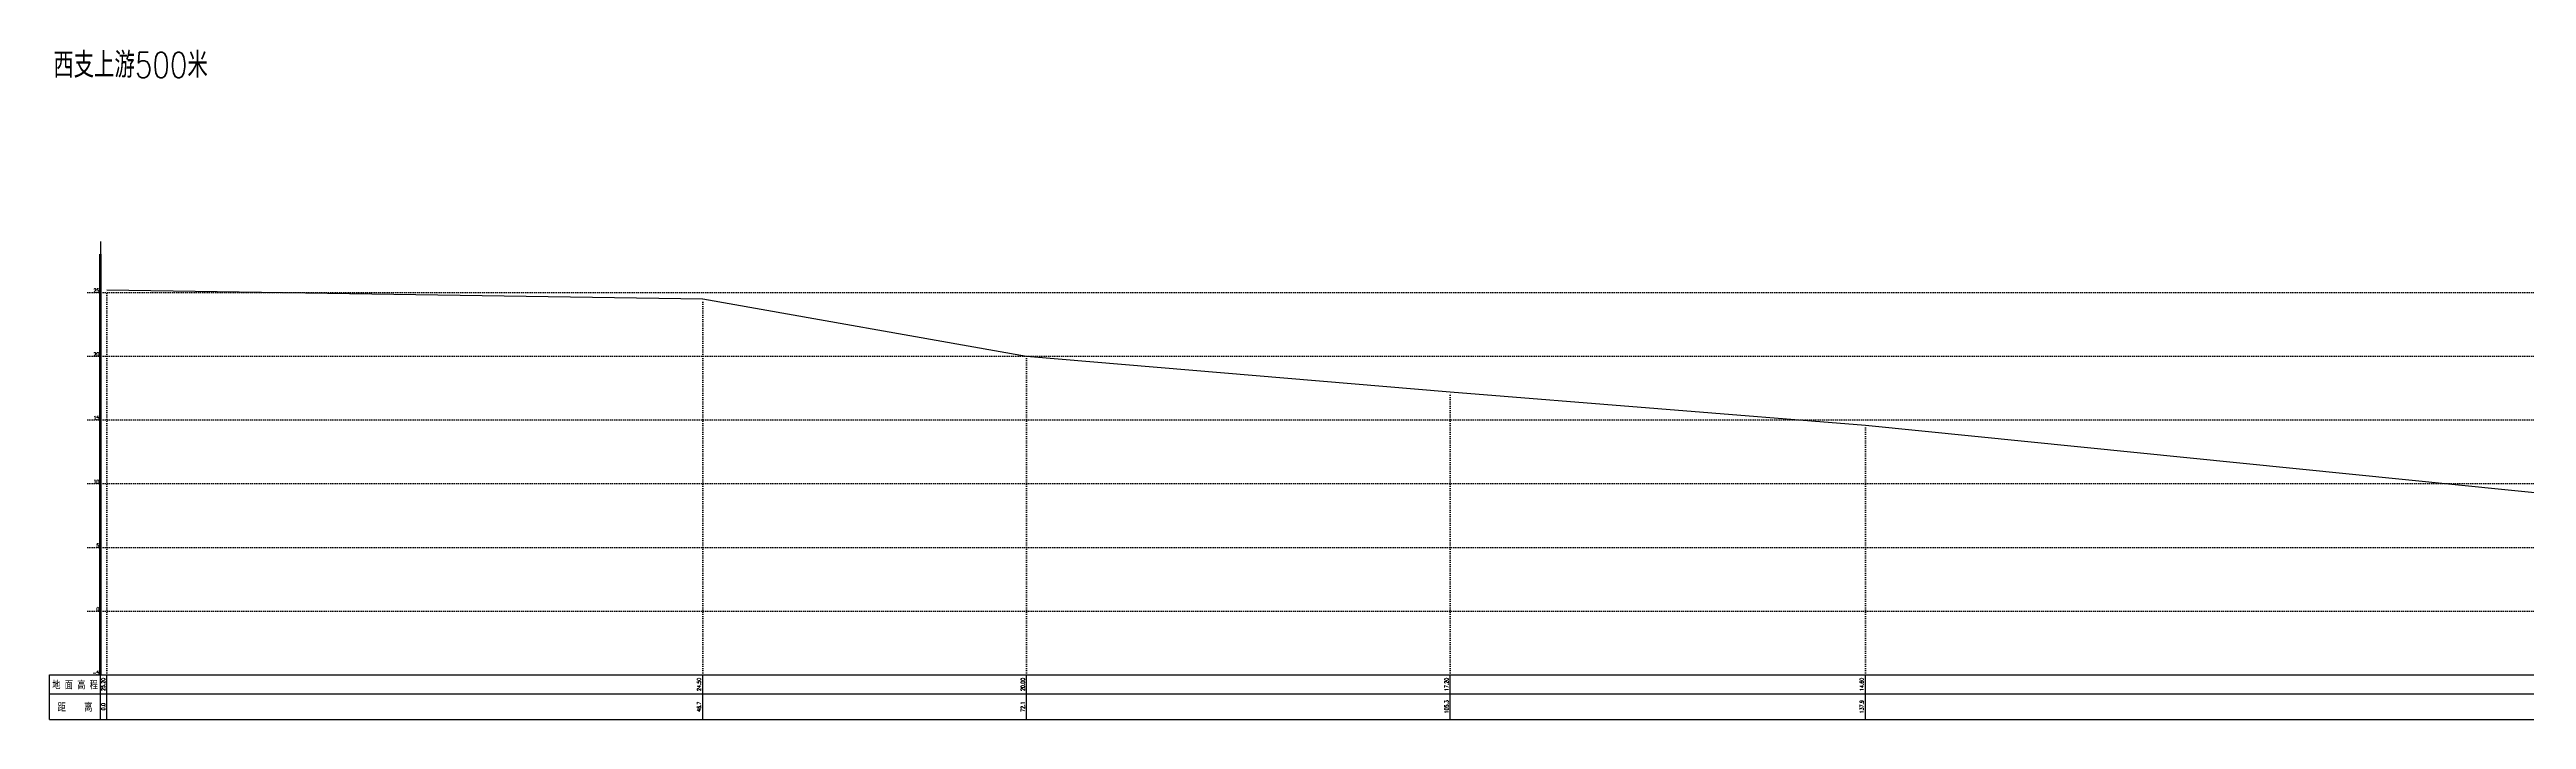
# Model space of a CAD drawing. Extents: x 391415 to 399140, y 3188456 to 3193760.
# Drawn here: x 391446 to 393388, y 3191315 to 3191840 of the extents above; entities that cross this region are included whole.
import ezdxf
from ezdxf.enums import TextEntityAlignment as Align

# ---------------------------------------------------------------- set-up
doc = ezdxf.new("R2010")
doc.units = 0
doc.linetypes.add('X4', pattern=[1.6, 0, -1.6])
for name, color, linetype in [('DLSS', 4, 'CONTINUOUS'), ('DMX', 1, 'CONTINUOUS'), ('zdm1', 2, 'CONTINUOUS'), ('ZDMT5', 3, 'CONTINUOUS')]:
    doc.layers.add(name, color=color, linetype=linetype)
doc.styles.add('HZ', font='rs.shx', dxfattribs={"width": 0.8, "bigfont": 'hztxt.shx'})

msp = doc.modelspace()

# ---------------------------------------------------------------- linework, layer by layer
at = {"layer": 'DMX', "linetype": 'Continuous', "flags": 128}
msp.add_lwpolyline([(391491, 3191651.7), (391958.1, 3191644.7), (392212, 3191599.7), (392544.2, 3191571.7), (392869.7, 3191545.7), (393545, 3191477.6), (393845.2, 3191467.1), (394205.3, 3191449.8), (394505.5, 3191436.6), (394705.3, 3191428.2), (394925.4, 3191422.6), (395225.6, 3191409.2), (395505.5, 3191382.4)], dxfattribs=at)
at = {"layer": 'zdm1', "linetype": 'Continuous'}
for p, q in [((391485.5, 3191349.7), (391485.5, 3191679.7)), ((391486.5, 3191349.7), (391486.5, 3191679.7)), ((391446, 3191349.7), (391491, 3191349.7)), ((391446, 3191314.7), (391446, 3191349.7)), ((391486, 3191314.7), (391486, 3191349.7)), ((391491, 3191349.7), (398959.1, 3191349.7)), ((391446, 3191334.7), (398959.1, 3191334.7)), ((391446, 3191314.7), (398959.1, 3191314.7))]:
    msp.add_line(p, q, dxfattribs=at)
at = {"layer": 'zdm1', "linetype": 'X4'}
for p, q in [((391476, 3191649.7), (398969.1, 3191649.7)), ((391476, 3191599.7), (398969.1, 3191599.7)), ((391476, 3191549.7), (398969.1, 3191549.7)), ((391476, 3191499.7), (398969.1, 3191499.7)), ((391476, 3191449.7), (398969.1, 3191449.7)), ((391476, 3191399.7), (398969.1, 3191399.7)), ((391476, 3191349.7), (398969.1, 3191349.7))]:
    msp.add_line(p, q, dxfattribs=at)
at = {"layer": 'zdm1', "linetype": 'Continuous', "const_width": 1, "flags": 128}
for points in [[(391486, 3191679.7), (391486, 3191689.7)], [(391486, 3191659.7), (391486, 3191669.7)], [(391486, 3191639.7), (391486, 3191649.7)], [(391486, 3191619.7), (391486, 3191629.7)], [(391486, 3191599.7), (391486, 3191609.7)], [(391486, 3191579.7), (391486, 3191589.7)], [(391486, 3191559.7), (391486, 3191569.7)], [(391486, 3191539.7), (391486, 3191549.7)], [(391486, 3191519.7), (391486, 3191529.7)], [(391486, 3191499.7), (391486, 3191509.7)], [(391486, 3191479.7), (391486, 3191489.7)], [(391486, 3191459.7), (391486, 3191469.7)], [(391486, 3191439.7), (391486, 3191449.7)], [(391486, 3191419.7), (391486, 3191429.7)], [(391486, 3191399.7), (391486, 3191409.7)], [(391486, 3191379.7), (391486, 3191389.7)], [(391486, 3191359.7), (391486, 3191369.7)]]:
    msp.add_lwpolyline(points, dxfattribs=at)
at = {"layer": 'ZDMT5', "linetype": 'X4'}
for p, q in [((391491, 3191349.7), (391491, 3191651.7)), ((391958.1, 3191349.7), (391958.1, 3191644.7)), ((392212, 3191349.7), (392212, 3191599.7)), ((392544.2, 3191349.7), (392544.2, 3191571.7)), ((392869.7, 3191349.7), (392869.7, 3191545.7))]:
    msp.add_line(p, q, dxfattribs=at)
at = {"layer": 'ZDMT5', "linetype": 'Continuous'}
for p, q in [((391491, 3191314.7), (391491, 3191349.7)), ((391958.1, 3191314.7), (391958.1, 3191349.7)), ((392212, 3191314.7), (392212, 3191349.7)), ((392544.2, 3191314.7), (392544.2, 3191349.7)), ((392869.7, 3191314.7), (392869.7, 3191349.7))]:
    msp.add_line(p, q, dxfattribs=at)

# ---------------------------------------------------------------- texts
at = {"layer": 'DLSS', "linetype": 'Continuous', "style": 'HZ', "width": 0.8}
msp.add_text('西支上游500米', height=20, dxfattribs=at).set_placement((391509.5, 3191829.2), align=Align.MIDDLE)
at = {"layer": 'zdm1', "linetype": 'Continuous', "style": 'HZ', "width": 0.8}
for s, p in [('25', (391485, 3191649.7)), ('20', (391485, 3191599.7)), ('15', (391485, 3191549.7)), ('10', (391485, 3191499.7)), ('5', (391485, 3191449.7)), ('0', (391485, 3191399.7)), ('-5', (391485, 3191349.7))]:
    msp.add_text(s, height=3, dxfattribs=at).set_placement(p, align=Align.RIGHT)
for s, p in [('地 面 高 程', (391466, 3191342.2)), ('距    离', (391466, 3191324.7))]:
    msp.add_text(s, height=6, dxfattribs=at).set_placement(p, align=Align.MIDDLE)
at = {"layer": 'ZDMT5', "linetype": 'Continuous', "style": 'HZ', "width": 0.8}
for s, p in [('25.20', (391490.5, 3191342.2)), ('24.50', (391957.6, 3191342.2)), ('20.00', (392211.5, 3191342.2)), ('17.20', (392543.7, 3191342.2)), ('14.60', (392869.2, 3191342.2)), ('0.0', (391490.5, 3191324.7)), ('46.7', (391957.6, 3191324.7)), ('72.1', (392211.5, 3191324.7)), ('105.3', (392543.7, 3191324.7)), ('137.9', (392869.2, 3191324.7))]:
    msp.add_text(s, height=3, rotation=90, dxfattribs=at).set_placement(p, align=Align.BOTTOM_CENTER)

doc.saveas('drawing.dxf')
